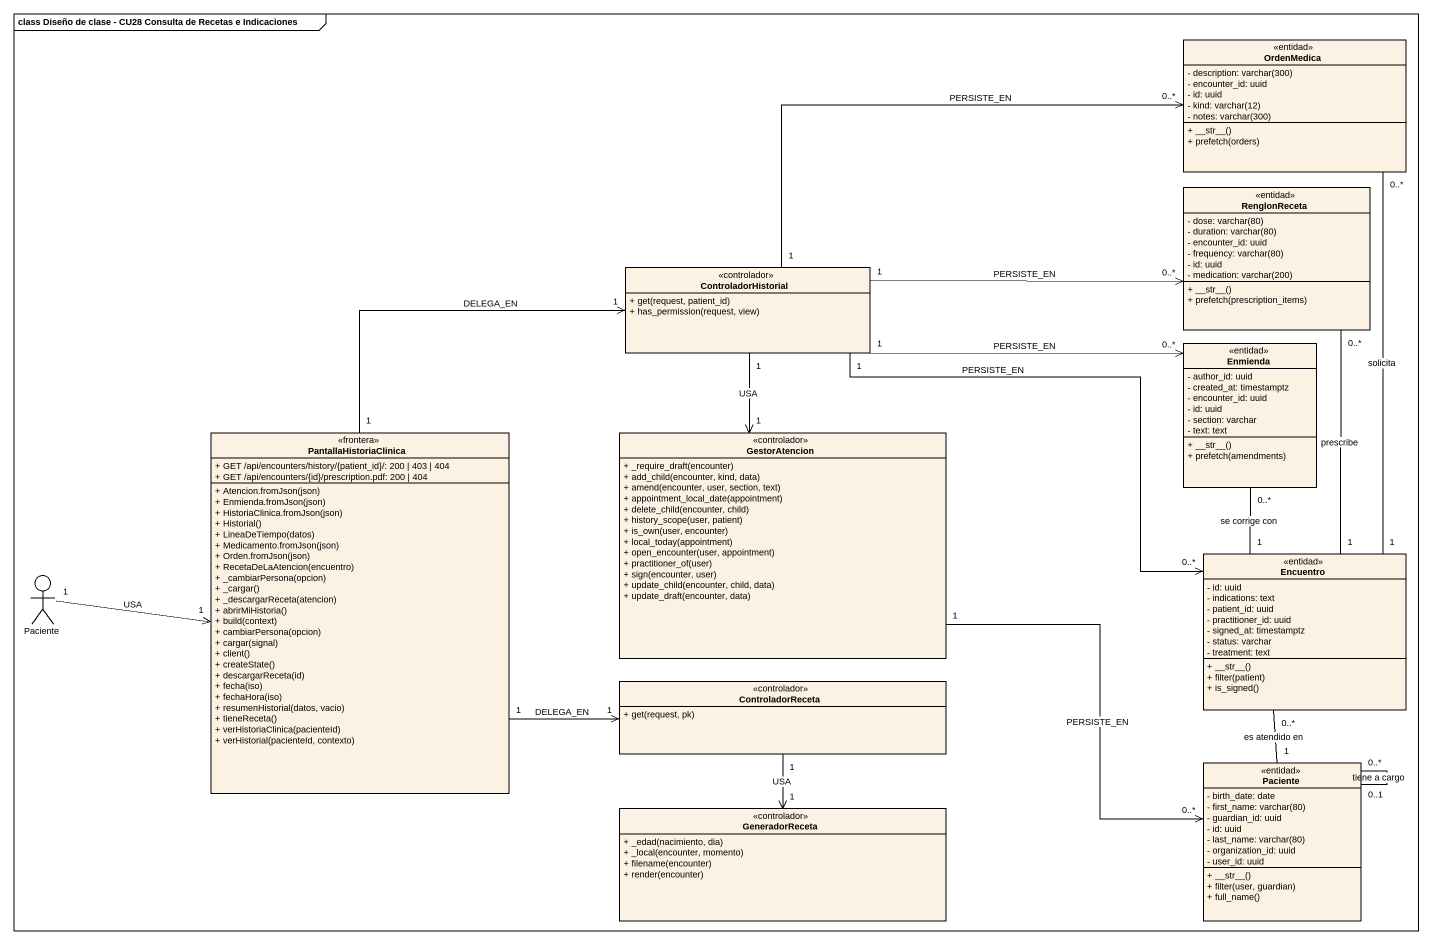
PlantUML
@startuml
mainframe class Diseño de clase - CU28 Consulta de Recetas e Indicaciones
allowmixing
hide circle
hide empty members
skinparam classAttributeIconSize 0
class OrdenMedica <<entidad>> {
  {field} - description: varchar(300)
  - encounter_id: uuid
  - id: uuid
  {field} - kind: varchar(12)
  {field} - notes: varchar(300)
  + ~__str~__()
  + prefetch(orders)
}
class RenglonReceta <<entidad>> {
  {field} - dose: varchar(80)
  {field} - duration: varchar(80)
  - encounter_id: uuid
  {field} - frequency: varchar(80)
  - id: uuid
  {field} - medication: varchar(200)
  + ~__str~__()
  + prefetch(prescription_items)
}
class ControladorHistorial <<controlador>> {
  + get(request, patient_id)
  + has_permission(request, view)
}
class Enmienda <<entidad>> {
  - author_id: uuid
  - created_at: timestamptz
  - encounter_id: uuid
  - id: uuid
  - section: varchar
  - text: text
  + ~__str~__()
  + prefetch(amendments)
}
class PantallaHistoriaClinica <<frontera>> {
  + GET /api/encounters/history/{patient_id}/: 200 | 403 | 404
  + GET /api/encounters/{id}/prescription.pdf: 200 | 404
  + Atencion.fromJson(json)
  + Enmienda.fromJson(json)
  + HistoriaClinica.fromJson(json)
  + Historial()
  + LineaDeTiempo(datos)
  + Medicamento.fromJson(json)
  + Orden.fromJson(json)
  + RecetaDeLaAtencion(encuentro)
  + _cambiarPersona(opcion)
  + _cargar()
  + _descargarReceta(atencion)
  + abrirMiHistoria()
  + build(context)
  + cambiarPersona(opcion)
  + cargar(signal)
  + client()
  + createState()
  + descargarReceta(id)
  + fecha(iso)
  + fechaHora(iso)
  + resumenHistorial(datos, vacio)
  + tieneReceta()
  + verHistoriaClinica(pacienteId)
  + verHistorial(pacienteId, contexto)
}
class GestorAtencion <<controlador>> {
  + _require_draft(encounter)
  + add_child(encounter, kind, data)
  + amend(encounter, user, section, text)
  + appointment_local_date(appointment)
  + delete_child(encounter, child)
  + history_scope(user, patient)
  + is_own(user, encounter)
  + local_today(appointment)
  + open_encounter(user, appointment)
  + practitioner_of(user)
  + sign(encounter, user)
  + update_child(encounter, child, data)
  + update_draft(encounter, data)
}
actor Paciente
class Encuentro <<entidad>> {
  - id: uuid
  - indications: text
  - patient_id: uuid
  - practitioner_id: uuid
  - signed_at: timestamptz
  - status: varchar
  - treatment: text
  + ~__str~__()
  + filter(patient)
  + is_signed()
}
class ControladorReceta <<controlador>> {
  + get(request, pk)
}
class "Paciente" as Paciente_2 <<entidad>> {
  - birth_date: date
  {field} - first_name: varchar(80)
  - guardian_id: uuid
  - id: uuid
  {field} - last_name: varchar(80)
  - organization_id: uuid
  - user_id: uuid
  + ~__str~__()
  + filter(user, guardian)
  + full_name()
}
class GeneradorReceta <<controlador>> {
  + _edad(nacimiento, dia)
  + _local(encounter, momento)
  + filename(encounter)
  + render(encounter)
}
ControladorHistorial "1" -right-> "0..*" OrdenMedica : PERSISTE_EN
ControladorHistorial "1" -right-> "0..*" RenglonReceta : PERSISTE_EN
ControladorHistorial "1" -right-> "0..*" Enmienda : PERSISTE_EN
ControladorHistorial "1" --> "1" GestorAtencion : USA
ControladorHistorial "1" -right-> "0..*" Encuentro : PERSISTE_EN
PantallaHistoriaClinica "1" -up-> "1" ControladorHistorial : DELEGA_EN
PantallaHistoriaClinica "1" -right-> "1" ControladorReceta : DELEGA_EN
GestorAtencion "1" -right-> "0..*" Paciente_2 : PERSISTE_EN
Paciente "1" -right-> "1" PantallaHistoriaClinica : USA
Encuentro "1" -up- "0..*" OrdenMedica : solicita
Encuentro "1" -up- "0..*" RenglonReceta : prescribe
Encuentro "1" -up- "0..*" Enmienda : se corrige con
ControladorReceta "1" --> "1" GeneradorReceta : USA
Paciente_2 "1" -up- "0..*" Encuentro : es atendido en
Paciente_2 "0..1" -- "0..*" Paciente_2 : tiene a cargo
@enduml
